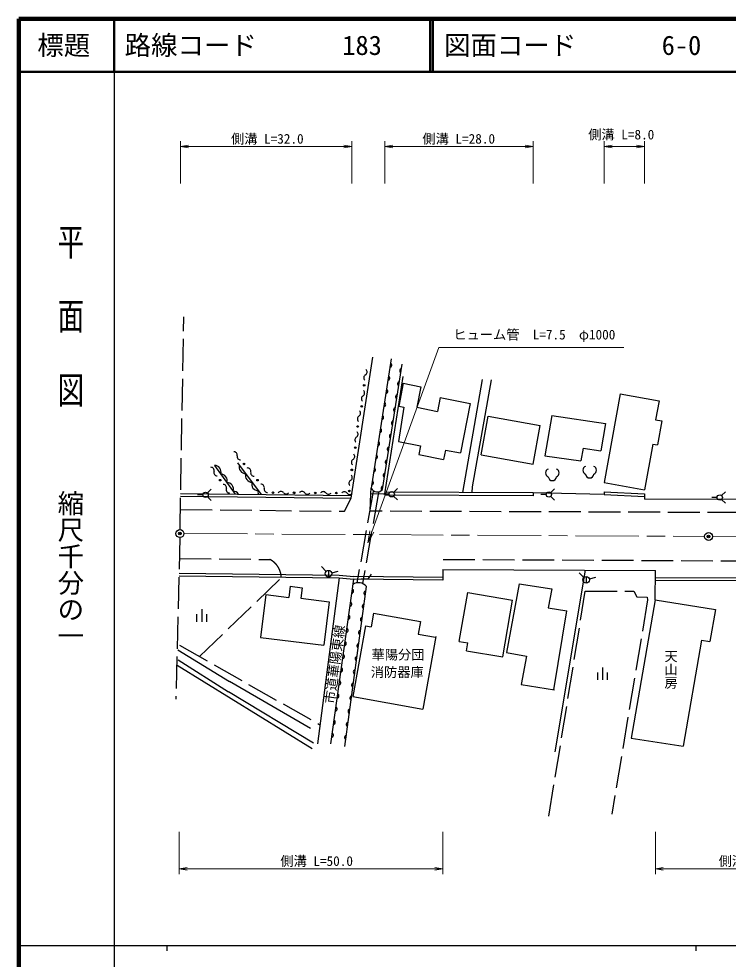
# Model space of a CAD drawing. Units: millimetres, scale not verified. Extents: x 40000 to 680000, y 20000 to 380000.
# Drawn here: x 40000 to 174096, y 202409 to 380000 of the extents above; entities that cross this region are included whole.
import ezdxf
from ezdxf.enums import TextEntityAlignment as Align

# ---------------------------------------------------------------- set-up
doc = ezdxf.new("R2010")
doc.units = ezdxf.units.MM
doc.header["$LTSCALE"] = 1000
doc.header["$PDMODE"] = 32
doc.header["$PDSIZE"] = 500
doc.linetypes.add('CHAIN', pattern=[18.5, 12, -1.5, 3.5, -1.5])
doc.linetypes.add('DASHED', pattern=[7.5, 6, -1.5])
for name, color, linetype, lineweight in [('M-BGD', 7, 'Continuous', 25), ('M-BGD-EXST', 7, 'Continuous', 25), ('M-BMK', 2, 'CHAIN', 13), ('M-BMK-SRVR', 3, 'Continuous', 25), ('M-STR-HTXT', 7, 'Continuous', 13), ('M-TTL', 2, 'Continuous', 140), ('M-TTL-BAND', 7, 'Continuous', 25), ('M-TTL-LINE', 7, 'Continuous', 50)]:
    doc.layers.add(name, color=color, linetype=linetype, lineweight=lineweight)
for name, color, linetype in [('M-BMK-HTXT', 7, 'Continuous'), ('M-OTRS', 6, 'Continuous'), ('M-TTL-TXT', 7, 'Continuous')]:
    doc.layers.add(name, color=color, linetype=linetype)
doc.styles.add('@ＭＳ ゴシック', font='')
doc.styles.add('ＭＳ ゴシック', font='')
doc.styles.get('@ＭＳ ゴシック').set_extended_font_data('@MS Gothic')
doc.styles.get('ＭＳ ゴシック').set_extended_font_data('MS Gothic')

# ---------------------------------------------------------------- blocks, each defined once
blk = doc.blocks.new('open_arrow')
at = {"color": 0, "linetype": 'Continuous', "lineweight": -2}
blk.add_lwpolyline([(7.5, 1.25), (0, 0), (7.5, -1.25)], dxfattribs=at)

msp = doc.modelspace()

# ---------------------------------------------------------------- linework, layer by layer
at = {"layer": 'M-BGD', "linetype": 'DASHED'}
for p, q in [((70475, 283542), (71186, 323746)), ((101547, 286996), (102849, 289481)), ((106974, 290753), (103928, 273513)), ((108000, 290572), (104954, 273331)), ((106404, 287025), (106520, 290360)), ((70542, 287346), (101547, 286996)), ((348708, 286036), (106404, 287025)), ((70443, 282042), (69703, 251544)), ((70347, 278083), (87479, 277891)), ((120194, 277914), (254076, 277251)), ((74184, 259558), (89731, 274566)), ((140208, 229402), (147083, 271911)), ((147083, 271911), (156283, 271930)), ((156283, 271930), (156849, 270836)), ((158866, 270289), (152074, 229766)), ((156849, 270836), (158791, 270761)), ((158791, 270761), (158866, 270289)), ((70394, 261705), (96915, 246676))]:
    msp.add_line(p, q, dxfattribs=at)
at = {"layer": 'M-BGD'}
for p, q in [((102849, 289481), (106925, 316125)), ((110399, 315804), (106591, 291367)), ((108742, 291119), (112497, 314800)), ((112568, 312448), (109150, 290283)), ((112676, 311204), (111843, 306845)), ((112676, 311204), (115986, 310475)), ((127561, 311881), (123849, 290554)), ((125763, 291618), (129359, 311837)), ((115986, 310475), (115224, 306628)), ((153651, 309172), (150659, 292435)), ((153651, 309172), (161014, 307856)), ((119648, 308464), (119131, 305855)), ((119648, 308464), (125311, 307343)), ((125311, 307343), (123463, 298006)), ((161014, 307856), (160373, 304270)), ((112807, 306633), (111747, 300171)), ((111843, 306845), (112807, 306633)), ((115224, 306628), (119131, 305855)), ((127410, 297654), (128717, 304975)), ((128717, 304975), (138557, 303218)), ((140739, 305054), (139410, 297480)), ((140739, 305054), (150900, 303603)), ((160373, 304270), (161544, 304061)), ((161544, 304061), (160732, 299522)), ((137250, 295897), (138557, 303218)), ((150900, 303603), (149991, 298421)), ((111747, 300171), (115924, 299343)), ((115924, 299343), (115601, 297709)), ((120652, 298562), (120299, 296779)), ((120652, 298562), (123463, 298006)), ((146675, 298894), (146256, 296503)), ((146675, 298894), (149991, 298421)), ((159833, 299683), (158294, 291070)), ((159833, 299683), (160732, 299522)), ((115601, 297709), (120299, 296779)), ((127410, 297654), (137250, 295897)), ((139410, 297480), (146256, 296503)), ((76996, 295664), (80931, 290229)), ((81368, 296145), (85789, 290174)), ((106520, 290360), (106591, 291367)), ((125674, 290547), (125763, 291618)), ((150659, 292435), (158294, 291070)), ((70570, 289846), (102849, 289481)), ((70576, 290346), (102925, 289980)), ((106520, 290360), (109150, 290283)), ((109150, 290283), (109174, 290014)), ((137226, 289899), (109174, 290014)), ((137228, 290499), (109201, 290614)), ((137228, 290499), (137226, 289899)), ((150650, 290145), (137228, 290499)), ((150652, 290645), (150650, 290145)), ((150650, 290145), (158289, 289813)), ((150652, 290645), (158291, 290313)), ((158291, 290313), (158287, 289313)), ((205937, 289119), (158287, 289313)), ((70316, 275283), (100537, 274945)), ((120183, 276014), (120172, 274014)), ((120183, 276014), (160340, 275790)), ((147071, 275864), (141330, 241590)), ((160309, 270248), (160340, 275790)), ((70310, 274784), (100531, 274445)), ((100531, 274445), (96449, 243105)), ((98965, 243058), (103305, 274203)), ((100531, 274445), (103305, 274203)), ((100537, 274945), (103311, 274703)), ((103305, 274203), (106080, 274294)), ((120172, 274014), (103305, 274203)), ((120175, 274514), (103311, 274703)), ((106080, 274294), (106660, 275120)), ((160330, 274015), (196011, 273839)), ((160333, 274515), (196013, 274339)), ((91304, 272834), (91039, 270708)), ((91304, 272834), (93535, 272556)), ((93535, 272556), (93289, 270589)), ((101635, 242597), (105702, 272779)), ((134587, 273288), (132173, 260356)), ((134587, 273288), (140728, 272332)), ((140728, 272332), (140060, 268755)), ((86681, 271252), (85675, 263190)), ((86681, 271252), (91039, 270708)), ((93289, 270589), (98690, 269915)), ((123261, 262429), (124849, 271678)), ((124849, 271678), (133327, 270223)), ((131485, 259492), (133327, 270223)), ((160309, 270248), (155774, 244172)), ((160309, 270248), (171685, 268450)), ((98690, 269915), (97664, 261695)), ((140060, 268755), (143595, 268205)), ((141137, 253302), (143595, 268205)), ((171685, 268450), (170631, 262390)), ((107051, 267782), (106585, 265191)), ((107051, 267782), (115903, 266188)), ((105554, 265376), (103149, 252012)), ((105554, 265376), (106585, 265191)), ((115903, 266188), (115476, 263817)), ((85675, 263190), (97664, 261695)), ((115476, 263817), (118792, 263220)), ((118811, 263324), (116347, 249636)), ((123261, 262429), (124872, 262153)), ((124618, 260671), (124872, 262153)), ((169056, 262639), (165574, 242623)), ((169056, 262639), (170631, 262390)), ((70082, 260807), (79825, 254861)), ((124618, 260671), (131485, 259492)), ((132173, 260356), (135978, 259646)), ((135978, 259646), (134975, 254273)), ((69965, 257955), (95474, 242212)), ((70121, 258971), (79667, 252909)), ((95122, 245962), (79825, 254861)), ((134975, 254273), (141272, 253292)), ((95708, 243189), (79667, 252909)), ((103149, 252012), (116347, 249636)), ((155774, 244172), (165574, 242623))]:
    msp.add_line(p, q, dxfattribs=at)
for centre in [(105290, 310775), (104821, 306803), (104070, 303002), (103601, 299029), (82556, 295941), (102955, 294814), (78074, 292872), (85118, 292869), (88041, 290510), (92041, 290488), (96041, 290465), (100041, 290442), (102486, 290841)]:
    msp.add_circle(centre, 150, dxfattribs=at)
for centre, radius, start, end in [((110069, 314590), 439, 279.6364, 62.65194), ((105838, 312221), 625, 120.13923, 226.39943), ((105211, 313302), 625, 300.13923, 46.39943), ((112439, 313543), 439, 99.48081, 242.49636), ((109684, 312120), 439, 279.6364, 62.65194), ((112048, 311074), 439, 99.48081, 242.49636), ((104742, 309329), 625, 300.13923, 46.39943), ((109299, 309650), 439, 279.6364, 62.65194), ((111656, 308605), 439, 99.48081, 242.49636), ((105369, 308248), 625, 120.13923, 226.39943), ((108914, 307179), 439, 279.6364, 62.65194), ((103991, 305528), 625, 300.13923, 46.39943), ((111265, 306136), 439, 99.48081, 242.49636), ((104618, 304447), 625, 120.13923, 226.39943), ((108529, 304709), 439, 279.6364, 62.65194), ((110873, 303667), 439, 99.48081, 242.49636), ((103522, 301556), 625, 300.13923, 46.39943), ((108144, 302239), 439, 279.6364, 62.65194), ((104149, 300475), 625, 120.13923, 226.39943), ((107759, 299769), 439, 279.6364, 62.65194), ((110481, 301198), 439, 99.48081, 242.49636), ((110090, 298728), 439, 99.48081, 242.49636), ((80667, 297621), 625, 346.69016, 92.95037), ((81884, 297333), 625, 166.69016, 272.95037), ((103503, 296259), 625, 120.13923, 226.39943), ((102875, 297340), 625, 300.13923, 46.39943), ((107375, 297299), 439, 279.6364, 62.65194), ((109698, 296259), 439, 99.48081, 242.49636), ((76312, 294685), 625, 342.52021, 88.78041), ((76975, 294414), 1250, 342.7739, 89.0341), ((82891, 295348), 1250, 163.38601, 269.64622), ((83229, 294549), 625, 346.69016, 92.95037), ((106990, 294829), 439, 279.6364, 62.65194), ((77504, 294310), 625, 162.52021, 268.78041), ((78147, 292794), 1250, 342.7739, 89.0341), ((84081, 293740), 1250, 163.38601, 269.64622), ((84445, 294261), 625, 166.69016, 272.95037), ((102407, 293368), 625, 300.13923, 46.39943), ((109307, 293790), 439, 99.48081, 242.49636), ((78643, 291435), 625, 342.52021, 88.78041), ((79320, 291174), 1250, 342.7739, 89.0341), ((85271, 292133), 1250, 163.38601, 269.64622), ((85790, 291477), 625, 346.69016, 92.95037), ((87007, 291189), 625, 166.69016, 272.95037), ((103034, 292287), 625, 120.13923, 226.39943), ((107753, 291992), 1319, 208.29646, 318.53958), ((106605, 292358), 439, 279.6364, 62.65194), ((108915, 291321), 439, 99.48081, 227.58902), ((79835, 291059), 625, 162.52021, 268.78041), ((80493, 289554), 1250, 32.26049, 89.0341), ((86462, 290526), 1250, 163.38601, 196.06317), ((89539, 290127), 625, 36.54272, 142.80292), ((90543, 290871), 625, 216.54272, 322.80292), ((93539, 290104), 625, 36.54272, 142.80292), ((94543, 290848), 625, 216.54272, 322.80292), ((97539, 290081), 625, 36.54272, 142.80292), ((98543, 290825), 625, 216.54272, 322.80292), ((101539, 290058), 625, 36.54272, 142.80292), ((102543, 290803), 625, 216.54272, 322.80292), ((104247, 271711), 1805, 36.28997, 127.05872), ((102848, 271933), 439, 280.55891, 63.57446), ((105673, 271522), 439, 100.81885, 243.8344), ((102503, 269457), 439, 280.55891, 63.57446), ((105339, 269044), 439, 100.81885, 243.8344), ((102158, 266980), 439, 280.55891, 63.57446), ((105005, 266567), 439, 100.81885, 243.8344), ((101813, 264504), 439, 280.55891, 63.57446), ((104672, 264089), 439, 100.81885, 243.8344), ((101468, 262028), 439, 280.55891, 63.57446), ((104338, 261611), 439, 100.81885, 243.8344), ((101123, 259552), 439, 280.55891, 63.57446), ((104004, 259134), 439, 100.81885, 243.8344), ((100778, 257076), 439, 280.55891, 63.57446), ((103670, 256656), 439, 100.81885, 243.8344), ((100433, 254600), 439, 280.55891, 63.57446), ((103336, 254179), 439, 100.81885, 243.8344), ((100088, 252124), 439, 280.55891, 63.57446), ((103002, 251701), 439, 100.81885, 243.8344), ((99743, 249648), 439, 280.55891, 63.57446), ((102669, 249223), 439, 100.81885, 243.8344), ((99398, 247172), 439, 280.55891, 63.57446), ((102335, 246746), 439, 100.81885, 243.8344), ((99053, 244696), 439, 280.55891, 63.57446), ((102001, 244268), 439, 100.81885, 243.8344)]:
    msp.add_arc(centre, radius, start, end, dxfattribs=at)
at = {"layer": 'M-BGD', "linetype": 'DASHED'}
msp.add_arc((85689, 274395), 3928, 2.51361, 62.8931, dxfattribs=at)
at = {"layer": 'M-BGD-EXST'}
for p, q in [((110842, 290572), (111558, 291288)), ((74793, 290103), (73780, 290103)), ((75657, 290461), (76373, 291177)), ((75657, 289745), (76373, 289029)), ((109978, 290214), (108965, 290214)), ((110842, 289856), (111558, 289140)), ((139679, 290163), (138667, 290163)), ((140543, 290521), (141259, 291237)), ((140543, 289805), (141259, 289089)), ((171992, 289600), (170980, 289600)), ((172856, 289958), (173572, 290674)), ((172856, 289242), (173572, 288526)), ((98111, 275655), (97224, 276541)), ((98554, 275838), (98554, 274585)), ((99160, 275374), (100371, 275698)), ((146813, 274491), (145926, 275377)), ((147256, 274674), (147256, 273420)), ((147862, 274209), (149073, 274534)), ((74571, 268531), (74571, 266144)), ((73616, 267576), (73616, 266144)), ((75525, 266144), (75525, 267576)), ((150350, 257524), (150350, 255137)), ((149396, 256570), (149396, 255137)), ((151305, 255137), (151305, 256570))]:
    msp.add_line(p, q, dxfattribs=at)
for centre, radius in [((75299, 290103), 506), ((110484, 290214), 506), ((140185, 290163), 506), ((172498, 289600), 506), ((98554, 275211), 627), ((147256, 274047), 627)]:
    msp.add_circle(centre, radius, dxfattribs=at)
for centre, start, end in [((140346, 294245), 109.56481, 250.43519), ((141373, 294245), 289.56481, 70.43519), ((147400, 294746), 109.56481, 250.43519), ((148428, 294746), 289.56481, 70.43519), ((140859, 293558), 183.27315, 356.72685), ((147914, 294059), 183.27315, 356.72685)]:
    msp.add_arc(centre, 775, start, end, dxfattribs=at)
at = {"layer": 'M-BMK'}
for p, q in [((71211, 282788), (169639, 282239)), ((171139, 282231), (269436, 281802))]:
    msp.add_line(p, q, dxfattribs=at)
at = {"layer": 'M-BMK-SRVR'}
for centre in [(70461, 282792), (170389, 282234)]:
    msp.add_circle(centre, 750, dxfattribs=at)
at = {"layer": 'M-OTRS'}
for p in [(70461, 282792), (170389, 282234)]:
    msp.add_point(p, dxfattribs=at)
at = {"layer": 'M-STR-HTXT'}
for p, q in [((70595, 348874), (70595, 356874)), ((70595, 355874), (102925, 355874)), ((102925, 348874), (102925, 356874)), ((109201, 348874), (109201, 356874)), ((109201, 355874), (137228, 355874)), ((137228, 348874), (137228, 356874)), ((150652, 348874), (150652, 356874)), ((150652, 355874), (158291, 355874)), ((158291, 348874), (158291, 356874)), ((70310, 226480), (70310, 218480)), ((120172, 226480), (120172, 218480)), ((160330, 226480), (160330, 218480)), ((70310, 219480), (120172, 219480)), ((160330, 219480), (196011, 219480))]:
    msp.add_line(p, q, dxfattribs=at)
msp.add_lwpolyline([(105960, 281037), (119375, 317896), (154392, 317896)], dxfattribs=at)
at = {"layer": 'M-TTL'}
for p, q in [((40000, 380000), (40000, 20000)), ((680000, 380000), (40000, 380000))]:
    msp.add_line(p, q, dxfattribs=at)
at = {"layer": 'M-TTL-BAND'}
for p, q in [((58000, 370000), (58000, 20000)), ((40000, 205000), (579000, 205000)), ((68000, 205000), (68000, 204000)), ((168000, 205000), (168000, 204000))]:
    msp.add_line(p, q, dxfattribs=at)
at = {"layer": 'M-TTL-LINE'}
for p, q in [((58000, 380000), (58000, 370000)), ((117750, 380000), (117750, 370000)), ((118250, 380000), (118250, 370000)), ((40000, 370000), (680000, 370000))]:
    msp.add_line(p, q, dxfattribs=at)

# ---------------------------------------------------------------- block references
at = {"layer": 'M-STR-HTXT', "xscale": 200, "yscale": 200}
for p in [(70595, 355874), (109201, 355874), (150652, 355874), (70310, 219480), (160330, 219480)]:
    msp.add_blockref('open_arrow', p, dxfattribs=at)
at = {"layer": 'M-STR-HTXT'}
for p, xscale, yscale, rotation in [((102925, 355874), 200, 200, 180), ((137228, 355874), 200, 200, 180), ((158291, 355874), 200, 200, 180), ((105960, 281037), 300, 300, 70), ((120172, 219480), 200, 200, 180)]:
    msp.add_blockref('open_arrow', p, dxfattribs=dict(at, xscale=xscale, yscale=yscale, rotation=rotation))

# ---------------------------------------------------------------- texts
at = {"layer": 'M-BMK-HTXT'}
for s, rotation, style, p in [('市道華陽東線', 82.228, 'ＭＳ ゴシック', (98708, 250660)), ('天山房', 270, '@ＭＳ ゴシック', (163256, 260886))]:
    msp.add_text(s, height=1833, rotation=rotation, dxfattribs=dict(at, style=style)).set_placement(p, align=Align.MIDDLE_LEFT)
at = {"layer": 'M-BMK-HTXT', "style": 'ＭＳ ゴシック'}
msp.add_text('華陽分団', height=1833, dxfattribs=at).set_placement((106684, 259927), align=Align.MIDDLE_LEFT)
msp.add_text('消防器庫', height=1833, dxfattribs=at).set_placement((111544, 256618), align=Align.MIDDLE_CENTER)
at = {"layer": 'M-STR-HTXT', "style": 'ＭＳ ゴシック'}
for s, p in [('側溝 L=8.0', (153875, 356673)), ('側溝 L=32.0', (86975, 355874)), ('側溝 L=28.0', (123158, 355874)), ('側溝 L=50.0', (96299, 219480)), ('側溝 L=37.0', (179152, 219480))]:
    msp.add_text(s, height=1833, dxfattribs=at).set_placement(p, align=Align.BOTTOM_CENTER)
msp.add_text('ヒューム管\u3000L=7.5\u3000φ1000', height=1833, dxfattribs=at).set_placement((122142, 318896), align=Align.BOTTOM_LEFT)
at = {"layer": 'M-TTL-BAND', "style": '@ＭＳ ゴシック', "width": 1.4}
msp.add_text('平  面  図', height=3666, rotation=270, dxfattribs=at).set_placement((49777, 306475), align=Align.MIDDLE_RIGHT)
at = {"layer": 'M-TTL-BAND', "style": '@ＭＳ ゴシック'}
msp.add_text('縮尺千分の一', height=3666, rotation=270, dxfattribs=at).set_placement((49777, 261030), align=Align.MIDDLE_RIGHT)
at = {"layer": 'M-TTL-TXT', "style": 'ＭＳ ゴシック'}
msp.add_text('標題', height=3666, dxfattribs=at).set_placement((48500, 375000), align=Align.MIDDLE_CENTER)
for s, p in [('路線コード', (60000, 375000)), ('183', (101142, 375000)), ('図面コード', (120380, 375000)), ('6-0', (161521, 375000))]:
    msp.add_text(s, height=3666, dxfattribs=at).set_placement(p, align=Align.MIDDLE_LEFT)

doc.saveas('drawing.dxf')
